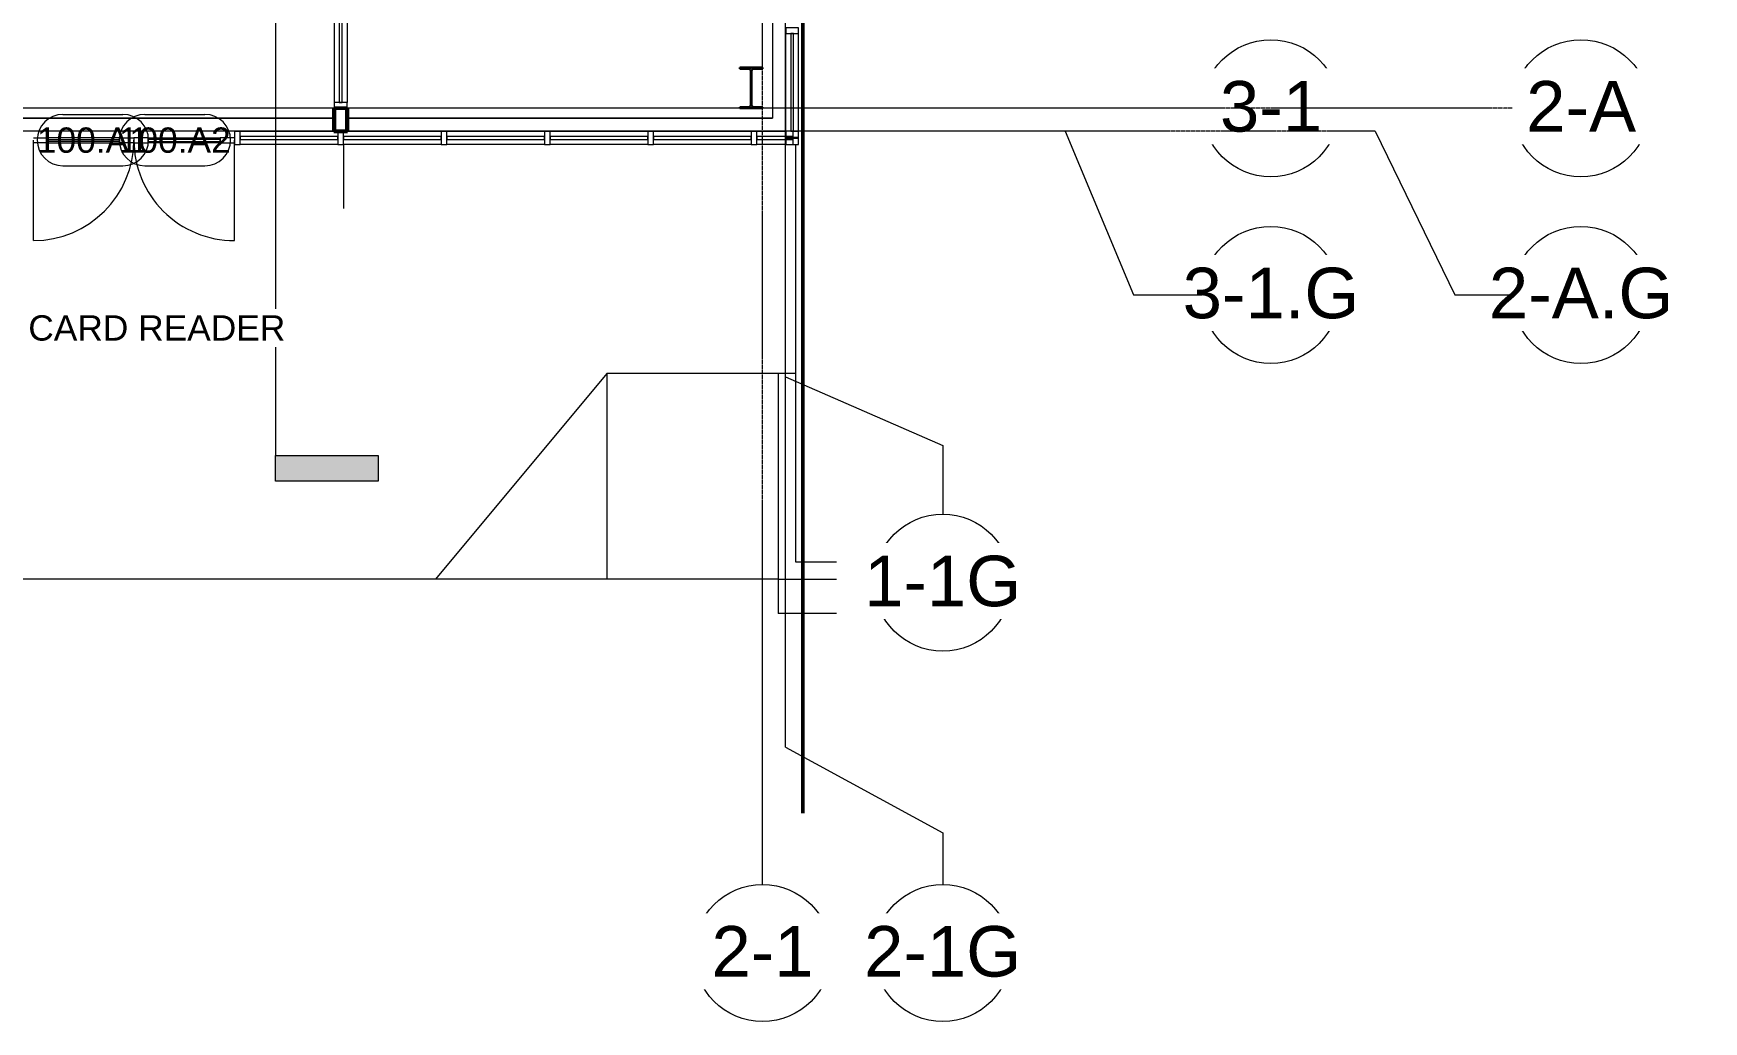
# Model space of a CAD drawing. Header units: inches. Extents: x 23906 to 26716, y -23130 to -20467.
# Drawn here: x 26018 to 26603, y -23107 to -22761 of the extents above; entities that cross this region are included whole.
import ezdxf

# ---------------------------------------------------------------- set-up
doc = ezdxf.new("R2010")
doc.units = ezdxf.units.IN
doc.header["$MEASUREMENT"] = 0
doc.linetypes.add('Grid Line 1_2_', pattern=[0.875, 0.5, -0.125, 0.125, -0.125])
doc.linetypes.add('Hidden', pattern=[0.28125, 0.1875, -0.09375])
for name, color, linetype, lineweight in [('A-DETL', 90, 'Continuous', 9), ('A-DOOR', 31, 'Continuous', 13), ('A-DOOR-IDEN', 31, 'Continuous', 9), ('A-FLOR', 192, 'Continuous', 13), ('A-GLAZ-CURT', 52, 'Continuous', 9), ('A-GLAZ-CWMG', 51, 'Continuous', 9), ('A-PROP-SBCK', 71, 'Hidden', 50), ('A-WALL', 113, 'Continuous', 13), ('A-WALL-PATT', 111, 'Continuous', 50), ('Conc', 7, 'Continuous', 9), ('EOP-PR', 4, 'Continuous', 9), ('G-ANNO-SYMB', 111, 'Continuous', 9), ('G-ANNO-TEXT', 231, 'Continuous', 9), ('I-WALL', 2, 'Continuous', 13), ('L-SITE-WALL', 31, 'Continuous', 13), ('S-COLS', 52, 'Continuous', 9), ('S-GRID', 1, 'Continuous', 9), ('S-GRID-IDEN', 1, 'Continuous', 9)]:
    doc.layers.add(name, color=color, linetype=linetype, lineweight=lineweight)
doc.styles.add('Arial', font='arial.ttf', dxfattribs={"height": 17.703593})
doc.styles.add('Arial_1', font='arial.ttf', dxfattribs={"height": 8.851796})

# ---------------------------------------------------------------- blocks, each defined once
blk = doc.blocks.new('Struct_Xcel_Sports Complex_rvt-1-Enlarged First Floor Plan _East_')
at = {"layer": 'A-FLOR', "color": 10}
for p, q in [((26276.89, -22687.68), (26276.89, -22790.8)), ((26123.27, -22790.8), (25980.77, -22790.8)), ((26276.89, -22790.8), (26128.02, -22790.8))]:
    blk.add_line(p, q, dxfattribs=at)
at = {"layer": 'L-SITE-WALL', "color": 10}
for p, q in [((25980.77, -22790.8), (26123.27, -22790.8)), ((26128.02, -22790.8), (26276.89, -22790.8))]:
    blk.add_line(p, q, dxfattribs=at)
blk = doc.blocks.new('W-Wide Flange-Column - B2_D-1169473-Enlarged First Floor Plan _East_')
at = {"layer": 'S-COLS'}
h = blk.add_hatch(dxfattribs=at)
h.set_pattern_fill('FP_7', color=256, style=0, pattern_type=2)
h.set_pattern_definition([(225, (26269.39, -22780.178), (9.503515, -9.503515), []), (225, (26269.39, -22794.578), (9.503515, -9.503515), [])])
h.paths.add_polyline_path([(-4, 7.12), (-4, 6.69), (-0.84, 6.69), (-0.35, 6.49), (-0.14, 6), (-0.14, -6), (-0.35, -6.49), (-0.84, -6.69), (-4, -6.69), (-4, -7.12), (4, -7.12), (4, -6.69), (0.84, -6.69), (0.35, -6.49), (0.14, -6), (0.14, 6), (0.35, 6.49), (0.84, 6.69), (4, 6.69), (4, 7.12)], flags=0)
at = {"layer": 'S-COLS', "lineweight": 30}
for p, q in [((4, 7.12), (-4, 7.12)), ((-4, 7.12), (-4, 6.69)), ((-4, 6.69), (-0.84, 6.69)), ((-0.14, 6), (-0.14, -6)), ((0.14, -6), (0.14, 6)), ((0.84, 6.69), (4, 6.69)), ((4, 6.69), (4, 7.12)), ((-0.84, -6.69), (-4, -6.69)), ((-4, -6.69), (-4, -7.12)), ((-4, -7.12), (4, -7.12)), ((4, -6.69), (0.84, -6.69)), ((4, -7.12), (4, -6.69))]:
    blk.add_line(p, q, dxfattribs=at)
for centre, start, end in [((-0.84, 6), 0, 90), ((0.84, 6), 90, 180), ((-0.84, -6), 270, 0), ((0.84, -6), 180, 270)]:
    blk.add_arc(centre, 0.691, start, end, dxfattribs=at)
blk = doc.blocks.new('Door_Single_Storefront - one-1142389-Enlarged First Floor Plan _East_')
at = {"layer": 'A-DOOR'}
for p, q in [((-17.59375, 0.75), (-12.59375, 0.75)), ((-17.59375, -35.1875), (-17.59375, 0)), ((-12.59375, 0.75), (-12.59375, -1)), ((12.59375, 0.75), (-12.59375, 0.75)), ((-12.59375, -0.5), (-12.59375, 0.25)), ((-12.59375, 0.25), (12.59375, 0.25)), ((12.59375, -1), (12.59375, 0.75)), ((12.59375, 0.75), (17.59375, 0.75)), ((12.59375, 0.25), (12.59375, -0.5)), ((17.59375, 0.75), (17.59375, -1)), ((-12.59375, -1), (-17.59375, -1)), ((12.59375, -0.5), (-12.59375, -0.5)), ((-12.59375, -1), (12.59375, -1)), ((17.59375, -1), (12.59375, -1))]:
    blk.add_line(p, q, dxfattribs=at)
blk.add_arc((-17.59375, 0), 35.1875, 270, 0, dxfattribs=at)
blk = doc.blocks.new('Door_Single_Storefront - one-1142390-Enlarged First Floor Plan _East_')
at = {"layer": 'A-DOOR'}
for p, q in [((-17.59375, 35.1875), (-17.59375, 0)), ((-12.59375, 1), (-17.59375, 1)), ((-12.59375, -0.75), (-12.59375, 1)), ((-12.59375, 1), (12.59375, 1)), ((12.59375, 0.5), (-12.59375, 0.5)), ((-12.59375, 0.5), (-12.59375, -0.25)), ((17.59375, 1), (12.59375, 1)), ((12.59375, 1), (12.59375, -0.75)), ((12.59375, -0.25), (12.59375, 0.5)), ((17.59375, -0.75), (17.59375, 1)), ((-17.59375, -0.75), (-12.59375, -0.75)), ((-12.59375, -0.25), (12.59375, -0.25)), ((12.59375, -0.75), (-12.59375, -0.75)), ((12.59375, -0.75), (17.59375, -0.75))]:
    blk.add_line(p, q, dxfattribs=at)
blk.add_arc((-17.59375, 0), 35.1875, 360, 90, dxfattribs=at)
blk = doc.blocks.new('System Panel - Exterior Glazing-827454-Enlarged First Floor Plan _East_')
at = {"layer": 'A-GLAZ-CURT', "lineweight": 13}
for p, q in [((17.09375, 1.25), (-17.09375, 1.25)), ((-17.09375, 1.25), (-17.09375, 0.25)), ((-17.09375, 0.25), (17.09375, 0.25)), ((17.09375, 0.25), (17.09375, 1.25))]:
    blk.add_line(p, q, dxfattribs=at)
at = {"layer": 'A-GLAZ-CURT'}
for p, q in [((-17.09375, 0.25), (-17.09375, 1.25)), ((17.09375, 1.25), (-17.09375, 1.25)), ((-17.09375, 0.25), (17.09375, 0.25)), ((17.09375, 1.25), (17.09375, 0.25))]:
    blk.add_line(p, q, dxfattribs=at)
blk = doc.blocks.new('Rectangular Mullion - Exterior 2_ x 4_5_-1305160-Enlarged First Floor Plan _East_')
at = {"layer": 'A-GLAZ-CWMG'}
for p, q in [((26123.27, -22795.43), (26090.45, -22795.43)), ((26124.64, -22799.93), (26090.45, -22799.93))]:
    blk.add_line(p, q, dxfattribs=at)
blk = doc.blocks.new('Rectangular Mullion - Exterior 2_ x 4_5_-1135280-Enlarged First Floor Plan _East_')
at = {"layer": 'A-GLAZ-CWMG'}
for p, q in [((26160.83, -22795.43), (26128.02, -22795.43)), ((26160.83, -22799.93), (26126.64, -22799.93))]:
    blk.add_line(p, q, dxfattribs=at)
blk = doc.blocks.new('Rectangular Mullion - Exterior 2_ x 4_5_-V8-Enlarged First Floor Plan _East_')
at = {"layer": 'A-GLAZ-CWMG'}
for p, q in [((26197.02, -22795.43), (26162.83, -22795.43)), ((26197.02, -22799.93), (26162.83, -22799.93))]:
    blk.add_line(p, q, dxfattribs=at)
blk = doc.blocks.new('Rectangular Mullion - Exterior 2_ x 4_5_-1142350-Enlarged First Floor Plan _East_')
at = {"layer": 'A-GLAZ-CWMG', "lineweight": 20}
for p, q in [((-2, 1.5), (0, 1.5)), ((-2, -3), (-2, 1.5)), ((0, 1.5), (0, -3)), ((0, -3), (-2, -3))]:
    blk.add_line(p, q, dxfattribs=at)
blk = doc.blocks.new('Rectangular Mullion - Exterior 2_ x 4_5_-1142343-Enlarged First Floor Plan _East_')
at = {"layer": 'A-GLAZ-CWMG', "lineweight": 20}
for p, q in [((-1, 1.5), (1, 1.5)), ((-1, -3), (-1, 1.5)), ((1, 1.5), (1, -3)), ((1, -3), (-1, -3))]:
    blk.add_line(p, q, dxfattribs=at)
blk = doc.blocks.new('System Panel - Exterior Glazing-1274973-Enlarged First Floor Plan _East_')
at = {"layer": 'A-GLAZ-CURT', "lineweight": 13}
for p, q in [((6.31, 1.25), (-6.31, 1.25)), ((-6.31, 1.25), (-6.31, 0.25)), ((-6.31, 0.25), (6.31, 0.25)), ((6.31, 0.25), (6.31, 1.25))]:
    blk.add_line(p, q, dxfattribs=at)
at = {"layer": 'A-GLAZ-CURT'}
for p, q in [((-6.31, 0.25), (-6.31, 1.25)), ((3.81, 1.25), (-6.31, 1.25)), ((-6.31, 0.25), (3.81, 0.25)), ((6.31, 1.06), (6.31, 0.5))]:
    blk.add_line(p, q, dxfattribs=at)
blk = doc.blocks.new('Rectangular Mullion - Exterior 2_ x 4_5_-1274971-Enlarged First Floor Plan _East_')
at = {"layer": 'A-GLAZ-CWMG'}
for p, q in [((26281.52, -22795.43), (26271.39, -22795.43)), ((26281.52, -22799.93), (26271.39, -22799.93))]:
    blk.add_line(p, q, dxfattribs=at)
blk = doc.blocks.new('System Panel - Exterior Glazing-827433-Enlarged First Floor Plan _East_')
at = {"layer": 'A-GLAZ-CURT', "lineweight": 13}
for p, q in [((17.09375, -0.25), (-17.09375, -0.25)), ((-17.09375, -0.25), (-17.09375, -1.25)), ((-17.09375, -1.25), (17.09375, -1.25)), ((17.09375, -1.25), (17.09375, -0.25))]:
    blk.add_line(p, q, dxfattribs=at)
at = {"layer": 'A-GLAZ-CURT'}
for p, q in [((-17.09375, -1.25), (-17.09375, -0.25)), ((17.09375, -0.25), (-17.09375, -0.25)), ((-17.09375, -1.25), (17.09375, -1.25)), ((17.09375, -0.25), (17.09375, -1.25))]:
    blk.add_line(p, q, dxfattribs=at)
blk = doc.blocks.new('Rectangular Mullion - Exterior 2_ x 4_5_-769200-Enlarged First Floor Plan _East_')
at = {"layer": 'A-GLAZ-CWMG'}
for p, q in [((26281.52, -22795.37), (26281.52, -22761.18)), ((26286.02, -22795.37), (26286.02, -22761.18))]:
    blk.add_line(p, q, dxfattribs=at)
blk = doc.blocks.new('Rectangular Mullion - Exterior 2_ x 4_5_-1142339-Enlarged First Floor Plan _East_')
at = {"layer": 'A-GLAZ-CWMG', "lineweight": 20}
for p, q in [((-2, 3), (0, 3)), ((-2, -1.5), (-2, 3)), ((0, 3), (0, -1.5)), ((0, -1.5), (-2, -1.5))]:
    blk.add_line(p, q, dxfattribs=at)
blk = doc.blocks.new('Rectangular Mullion - Exterior 2_ x 4_5_-1115231-Enlarged First Floor Plan _East_')
at = {"layer": 'A-GLAZ-CWMG', "lineweight": 20}
for p, q in [((-1, 3), (1, 3)), ((-1, -1.5), (-1, 3)), ((1, 3), (1, -1.5)), ((1, -1.5), (-1, -1.5))]:
    blk.add_line(p, q, dxfattribs=at)
blk = doc.blocks.new('System Panel - Exterior Glazing-1142345-Enlarged First Floor Plan _East_')
at = {"layer": 'A-GLAZ-CURT', "lineweight": 13}
for p, q in [((16.53125, 1.25), (-16.53125, 1.25)), ((-16.53125, 1.25), (-16.53125, 0.25)), ((-16.53125, 0.25), (16.53125, 0.25)), ((16.53125, 0.25), (16.53125, 1.25))]:
    blk.add_line(p, q, dxfattribs=at)
at = {"layer": 'A-GLAZ-CURT'}
for p, q in [((-16.53125, 0.25), (-16.53125, 1.25)), ((16.53125, 1.25), (-16.53125, 1.25)), ((-16.53125, 0.25), (16.53125, 0.25)), ((16.53125, 1.25), (16.53125, 0.25))]:
    blk.add_line(p, q, dxfattribs=at)
blk = doc.blocks.new('Rectangular Mullion - Exterior 2_ x 4_5_-1135311-Enlarged First Floor Plan _East_')
at = {"layer": 'A-GLAZ-CWMG'}
for p, q in [((26123.39, -22752.24), (26123.39, -22785.3)), ((26127.89, -22752.24), (26127.89, -22785.3))]:
    blk.add_line(p, q, dxfattribs=at)
blk = doc.blocks.new('Rectangular Mullion - Exterior 2_ x 4_5_-1142587-Enlarged First Floor Plan _East_')
at = {"layer": 'A-GLAZ-CWMG', "lineweight": 20}
for p, q in [((0, 1.5), (-2, 1.5)), ((-2, 1.5), (-2, -3)), ((0, -3), (0, 1.5)), ((-2, -3), (0, -3))]:
    blk.add_line(p, q, dxfattribs=at)
blk = doc.blocks.new('Section - 3_32_ x 3_8_-18514-Enlarged First Floor Plan _East_')
at = {"layer": 'G-ANNO-SYMB'}
blk.add_hatch(color=256, dxfattribs=at).paths.add_polyline_path([(0, 0.375), (0, 0), (-0.09375, 0), (-0.09375, 0.375)], flags=0)
for p, q in [((0, 0.375), (-0.09375, 0.375)), ((-0.09375, 0.375), (-0.09375, 0)), ((0, 0), (0, 0.375)), ((-0.09375, 0), (0, 0))]:
    blk.add_line(p, q, dxfattribs=at)
blk = doc.blocks.new('Grid - Grid Head - Circle-14747-Enlarged First Floor Plan _East_')
at = {"layer": 'S-GRID-IDEN'}
blk.add_circle((0, 0), 0.25, dxfattribs=at)
blk = doc.blocks.new('Door Tag - Door Tag-4658-Enlarged First Floor Plan _East_')
at = {"layer": 'A-DOOR-IDEN'}
for p, q in [((-0.109375, 0.09375), (0.109375, 0.09375)), ((-0.109375, -0.09375), (0.109375, -0.09375))]:
    blk.add_line(p, q, dxfattribs=at)
for centre, start, end in [((-0.109375, 0), 90, 270), ((0.109375, 0), 270, 90)]:
    blk.add_arc(centre, 0.09375, start, end, dxfattribs=at)

msp = doc.modelspace()

# ---------------------------------------------------------------- hatches: boundary and pattern name
at = {"layer": 'A-WALL-PATT', "lineweight": 9}
h = msp.add_hatch(dxfattribs=at)
h.set_pattern_fill('FP_8', color=256, style=0, pattern_type=2)
h.set_pattern_definition([(0, (0, 0), (30.72, 7.68), [1.267, -21.773, 1.267, -21.773, -122.88]), (0, (0, 0), (30.72, 7.68), [-46.08, 1.267, -44.813, 1.267, -21.773, -53.76]), (0, (0, 0), (30.72, 7.68), [-115.2, 1.267, -14.093, 1.267, -37.133]), (120, (11.52, 3.84), (-22.0110751, 22.7643004), [1.267, -21.773, 1.267, -21.773, -122.88]), (120, (11.52, 3.84), (-22.0110751, 22.7643004), [-46.08, 1.267, -44.813, 1.267, -21.773, -53.76]), (120, (11.52, 3.84), (-22.0110751, 22.7643004), [-115.2, 1.267, -14.093, 1.267, -37.133]), (240, (15.36, 19.2), (-8.7089249, -30.4443004), [1.267, -21.773, 1.267, -21.773, -122.88]), (240, (15.36, 19.2), (-8.7089249, -30.4443004), [-46.08, 1.267, -44.813, 1.267, -21.773, -53.76]), (240, (15.36, 19.2), (-8.7089249, -30.4443004), [-115.2, 1.267, -14.093, 1.267, -37.133])])
h.paths.add_polyline_path([(26123.89, -22795.43), (26128.02, -22795.43), (26128.02, -22787.3), (26127.39, -22787.3), (26127.39, -22794.8), (26123.89, -22794.8)], flags=0)

# ---------------------------------------------------------------- linework, layer by layer
at = {"layer": 'A-DETL'}
msp.add_line((26126.64, -22799.93), (26126.64, -22822.43), dxfattribs=at)
at = {"layer": 'A-PROP-SBCK'}
msp.add_line((26287.52, -20555.02), (26287.52, -23033.93), dxfattribs=at)
at = {"layer": 'A-WALL'}
for p, q in [((26123.89, -22787.3), (26123.89, -22794.8)), ((26127.39, -22787.3), (26127.39, -22794.8)), ((26123.89, -22794.8), (26127.39, -22794.8))]:
    msp.add_line(p, q, dxfattribs=at)
at = {"layer": 'Conc'}
for p, q in [((26284.89, -22799.93), (26284.89, -22946.07)), ((26278.89, -22880.07), (26278.89, -22964.07)), ((26158.89, -22952.07), (24207.11, -22952.07)), ((26363.83, -22964.07), (26278.89, -22964.07))]:
    msp.add_line(p, q, dxfattribs=at)
at = {"layer": 'EOP-PR'}
for p, q in [((26218.89, -22880.07), (26158.89, -22952.07)), ((26284.89, -22880.07), (26218.89, -22880.07)), ((26218.89, -22880.07), (26218.89, -22952.07)), ((26284.89, -22946.07), (26363.83, -22946.07)), ((26278.89, -22952.07), (26158.89, -22952.07)), ((26278.89, -22952.07), (26363.83, -22952.07))]:
    msp.add_line(p, q, dxfattribs=at)
at = {"layer": 'G-ANNO-SYMB'}
msp.add_line((26102.82, -21003.08), (26102.82, -22908.84), dxfattribs=at)
at = {"layer": 'I-WALL', "lineweight": 50}
for p, q in [((26128.02, -22787.3), (26123.27, -22787.3)), ((26123.27, -22787.3), (26123.27, -22795.43)), ((26128.02, -22795.43), (26128.02, -22787.3)), ((26123.27, -22795.43), (26128.02, -22795.43))]:
    msp.add_line(p, q, dxfattribs=at)
at = {"layer": 'S-GRID', "linetype": 'Grid Line 1_2_'}
for p, q in [((26281.39, -22881.31), (26281.39, -20797.66)), ((26281.39, -23010.9), (26281.39, -20950.43)), ((26273.39, -23058.9), (26273.39, -22389.58)), ((26379.34, -22795.3), (24060.52, -22795.3))]:
    msp.add_line(p, q, dxfattribs=at)
at = {"layer": 'S-GRID'}
for p, q in [((26379.34, -22795.3), (26403.34, -22852.62)), ((26281.39, -22881.31), (26336.47, -22905.31)), ((26336.47, -22905.31), (26336.47, -22929.31)), ((26281.39, -23010.9), (26336.47, -23040.87)), ((26336.47, -23040.87), (26336.47, -23058.9))]:
    msp.add_line(p, q, dxfattribs=at)

# ---------------------------------------------------------------- block references
at = {"lineweight": 5}
msp.add_blockref('Struct_Xcel_Sports Complex_rvt-1-Enlarged First Floor Plan _East_', (0, 0), dxfattribs=at)
at = {"layer": 'A-DOOR'}
msp.add_blockref('Door_Single_Storefront - one-1142389-Enlarged First Floor Plan _East_', (26035.67, -22798.43), dxfattribs=at)
at = {"layer": 'A-DOOR', "rotation": 180}
msp.add_blockref('Door_Single_Storefront - one-1142390-Enlarged First Floor Plan _East_', (26070.86, -22798.43), dxfattribs=at)
at = {"layer": 'A-DOOR-IDEN', "xscale": 95.99999999999994, "yscale": 95.99999999999994, "zscale": 95.99999999999994}
for p in [(26038.92, -22798.43), (26067.61, -22798.43)]:
    msp.add_blockref('Door Tag - Door Tag-4658-Enlarged First Floor Plan _East_', p, dxfattribs=at)
at = {"layer": 'A-GLAZ-CURT'}
for name, p, rotation in [('System Panel - Exterior Glazing-1142345-Enlarged First Floor Plan _East_', (26126.39, -22768.77), 90), ('System Panel - Exterior Glazing-827433-Enlarged First Floor Plan _East_', (26284.52, -22778.27), 270)]:
    msp.add_blockref(name, p, dxfattribs=dict(at, rotation=rotation))
for name, p in [('System Panel - Exterior Glazing-827454-Enlarged First Floor Plan _East_', (26107.55, -22798.43)), ('System Panel - Exterior Glazing-827454-Enlarged First Floor Plan _East_', (26143.73, -22798.43)), ('System Panel - Exterior Glazing-827454-Enlarged First Floor Plan _East_', (26179.92, -22798.43)), ('System Panel - Exterior Glazing-827454-Enlarged First Floor Plan _East_', (26216.11, -22798.43)), ('System Panel - Exterior Glazing-827454-Enlarged First Floor Plan _East_', (26252.3, -22798.43)), ('System Panel - Exterior Glazing-1274973-Enlarged First Floor Plan _East_', (26277.7, -22798.43))]:
    msp.add_blockref(name, p, dxfattribs=at)
at = {"layer": 'A-GLAZ-CWMG'}
for name, p in [('Rectangular Mullion - Exterior 2_ x 4_5_-1135311-Enlarged First Floor Plan _East_', (0, 0)), ('Rectangular Mullion - Exterior 2_ x 4_5_-769200-Enlarged First Floor Plan _East_', (0, 0)), ('Rectangular Mullion - Exterior 2_ x 4_5_-1305160-Enlarged First Floor Plan _East_', (0, 0)), ('Rectangular Mullion - Exterior 2_ x 4_5_-1135280-Enlarged First Floor Plan _East_', (0, 0)), ('Rectangular Mullion - Exterior 2_ x 4_5_-V8-Enlarged First Floor Plan _East_', (0, 0)), ('Rectangular Mullion - Exterior 2_ x 4_5_-V8-Enlarged First Floor Plan _East_', (36.19, 0)), ('Rectangular Mullion - Exterior 2_ x 4_5_-V8-Enlarged First Floor Plan _East_', (72.37, 0)), ('Rectangular Mullion - Exterior 2_ x 4_5_-1274971-Enlarged First Floor Plan _East_', (0, 0))]:
    msp.add_blockref(name, p, dxfattribs=at)
at = {"layer": 'A-GLAZ-CWMG', "extrusion": (0, 0, -1)}
for name, p, rotation in [('Rectangular Mullion - Exterior 2_ x 4_5_-1115231-Enlarged First Floor Plan _East_', (-26284.52, -22760.18), 270), ('Rectangular Mullion - Exterior 2_ x 4_5_-1142343-Enlarged First Floor Plan _East_', (-26089.45, -22798.43), 180), ('Rectangular Mullion - Exterior 2_ x 4_5_-1142343-Enlarged First Floor Plan _East_', (-26125.64, -22798.43), 180), ('Rectangular Mullion - Exterior 2_ x 4_5_-1142343-Enlarged First Floor Plan _East_', (-26161.83, -22798.43), 180), ('Rectangular Mullion - Exterior 2_ x 4_5_-1142343-Enlarged First Floor Plan _East_', (-26198.02, -22798.43), 180), ('Rectangular Mullion - Exterior 2_ x 4_5_-1142343-Enlarged First Floor Plan _East_', (-26234.2, -22798.43), 180), ('Rectangular Mullion - Exterior 2_ x 4_5_-1142343-Enlarged First Floor Plan _East_', (-26270.39, -22798.43), 180), ('Rectangular Mullion - Exterior 2_ x 4_5_-1115231-Enlarged First Floor Plan _East_', (-26284.52, -22796.37), 270), ('Rectangular Mullion - Exterior 2_ x 4_5_-1142350-Enlarged First Floor Plan _East_', (-26286.02, -22798.43), 180), ('Rectangular Mullion - Exterior 2_ x 4_5_-1142339-Enlarged First Floor Plan _East_', (-26284.52, -22799.93), 270)]:
    msp.add_blockref(name, p, dxfattribs=dict(at, rotation=rotation))
at = {"layer": 'A-GLAZ-CWMG', "rotation": 270}
msp.add_blockref('Rectangular Mullion - Exterior 2_ x 4_5_-1142587-Enlarged First Floor Plan _East_', (26126.39, -22787.3), dxfattribs=at)
at = {"layer": 'G-ANNO-SYMB', "extrusion": (0, 0, -1), "xscale": 95.99999999999994, "yscale": 95.99999999999994, "zscale": 95.99999999999994, "rotation": 90.00000000000053}
msp.add_blockref('Section - 3_32_ x 3_8_-18514-Enlarged First Floor Plan _East_', (-26102.82, -22908.84), dxfattribs=at)
at = {"layer": 'S-COLS', "rotation": 180}
msp.add_blockref('W-Wide Flange-Column - B2_D-1169473-Enlarged First Floor Plan _East_', (26269.39, -22780.18), dxfattribs=at)
at = {"layer": 'S-GRID-IDEN', "xscale": 95.99999999999994, "yscale": 95.99999999999994, "zscale": 95.99999999999994}
for p, rotation in [((26451.34, -22787.3), 89.99999999999987), ((26559.93, -22787.3), 89.9999999999998), ((26451.34, -22852.62), 89.99999999999987), ((26559.93, -22852.62), 89.9999999999998)]:
    msp.add_blockref('Grid - Grid Head - Circle-14747-Enlarged First Floor Plan _East_', p, dxfattribs=dict(at, rotation=rotation))
for p in [(26336.47, -22953.31), (26273.39, -23082.9), (26336.47, -23082.9)]:
    msp.add_blockref('Grid - Grid Head - Circle-14747-Enlarged First Floor Plan _East_', p, dxfattribs=at)

# ---------------------------------------------------------------- texts
at = {"layer": 'A-DOOR-IDEN', "char_height": 8.852, "width": 46.764, "attachment_point": 2, "line_spacing_factor": 0.938532, "style": 'Arial_1'}
for s, insert in [('100.A1', (26038.88, -22794.02)), ('100.A2', (26067.57, -22794.02))]:
    msp.add_mtext(s, dxfattribs=dict(at, insert=insert))

# ---------------------------------------------------------------- next in the draw order: texts
at = {"layer": 'G-ANNO-TEXT', "color": 145, "insert": (26016.29, -22859.75), "char_height": 8.8518, "width": 106.92, "attachment_point": 1, "line_spacing_factor": 0.938532, "style": 'Arial_1', "bg_fill": 3, "box_fill_scale": 1.25, "bg_fill_color": 0, "bg_fill_transparency": 0}
msp.add_mtext('CARD READER', dxfattribs=at)
at = {"layer": 'S-GRID-IDEN', "char_height": 17.704, "attachment_point": 2, "line_spacing_factor": 0.938532, "style": 'Arial', "bg_fill": 3, "box_fill_scale": 1.25, "bg_fill_color": 0, "bg_fill_transparency": 0}
for s, insert, width in [('3-1', (26451.44, -22777.77), 42.552), ('2-A', (26560.03, -22777.77), 45.792), ('3-1.G', (26451.44, -22843.09), 73.656), ('2-A.G', (26560.03, -22843.09), 76.896), ('1-1G', (26336.46, -22943.87), 65.448), ('2-1', (26273.39, -23073.47), 42.552)]:
    msp.add_mtext(s, dxfattribs=dict(at, insert=insert, width=width))

# ---------------------------------------------------------------- next in the draw order: linework, layer by layer
at = {"layer": 'S-GRID', "linetype": 'Grid Line 1_2_'}
for p, q in [((26427.34, -22787.3), (24012.52, -22787.3)), ((26535.93, -22787.3), (24110.38, -22787.3)), ((26487.93, -22795.3), (24198.02, -22795.3))]:
    msp.add_line(p, q, dxfattribs=at)
at = {"layer": 'S-GRID'}
for p, q in [((26487.93, -22795.3), (26515.81, -22852.62)), ((26403.34, -22852.62), (26427.34, -22852.62)), ((26515.81, -22852.62), (26535.93, -22852.62))]:
    msp.add_line(p, q, dxfattribs=at)

# ---------------------------------------------------------------- next in the draw order: texts
at = {"layer": 'S-GRID-IDEN', "insert": (26336.46, -23073.47), "char_height": 17.704, "width": 65.448, "attachment_point": 2, "line_spacing_factor": 0.938532, "style": 'Arial', "bg_fill": 3, "box_fill_scale": 1.25, "bg_fill_color": 0, "bg_fill_transparency": 0}
msp.add_mtext('2-1G', dxfattribs=at)

doc.saveas('drawing.dxf')
